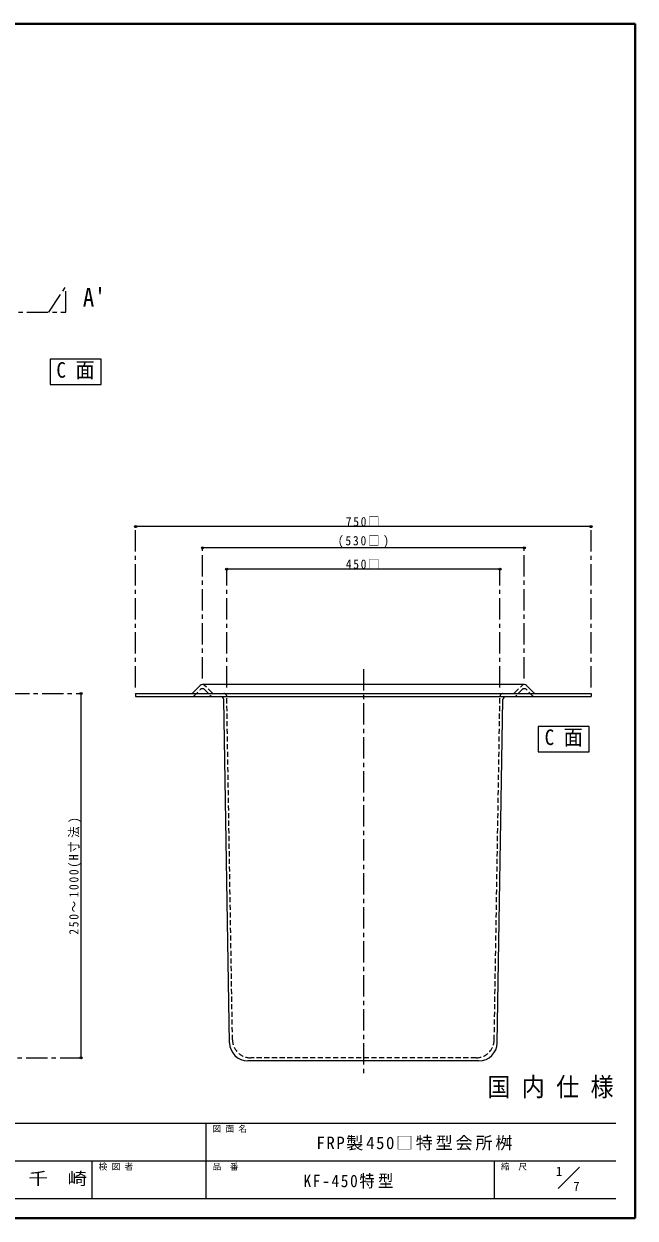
# Model space of a CAD drawing. Units: millimetres, scale not verified. Extents: x -1486 to 1349, y -951 to 1016.
# Drawn here: x 343 to 1349, y -951 to 1016 of the extents above; entities that cross this region are included whole.
import ezdxf
from ezdxf.enums import TextEntityAlignment as Align

# ---------------------------------------------------------------- set-up
doc = ezdxf.new("R2010")
doc.units = ezdxf.units.MM
doc.header["$LTSCALE"] = 7
doc.header["$PDMODE"] = 32
doc.header["$PDSIZE"] = 3.5
doc.linetypes.add('CHAIN1', pattern=[8, 5, -1, 1, -1])
doc.linetypes.add('DASHED1', pattern=[1.8, 1.2, -0.6])
doc.layers.add('0-0', color=7, linetype='Continuous', lineweight=18)
doc.styles.add('ＭＳ ゴシック', font='')
doc.styles.get('ＭＳ ゴシック').set_extended_font_data('MS Gothic')

msp = doc.modelspace()

# ---------------------------------------------------------------- linework, layer by layer
at = {"layer": '0-0', "color": 1, "lineweight": 40}
for p, q in [((1349.039, 1016.339), (-1485.961, 1016.339)), ((1349.039, -950.661), (1349.039, 1016.339)), ((1349.039, -950.661), (-1485.961, -950.661))]:
    msp.add_line(p, q, dxfattribs=at)
at = {"layer": '0-0', "color": 4, "linetype": 'CHAIN1', "lineweight": 9}
for p, q in [((383.539, 541.339), (411.539, 583.339)), ((526.539, -76.661), (526.539, 188.339)), ((1276.539, -76.661), (1276.539, 188.339)), ((636.539, -61.661), (636.539, 153.339)), ((1166.539, -61.661), (1166.539, 153.339)), ((676.539, -76.661), (676.539, 118.339)), ((1126.539, -76.661), (1126.539, 118.339)), ((901.539, -46.661), (901.539, -716.661)), ((316.539, -86.661), (436.539, -86.661)), ((122.233, -686.661), (436.539, -686.661))]:
    msp.add_line(p, q, dxfattribs=at)
at = {"layer": '0-0', "color": 4, "lineweight": 9}
for p, q in [((1276.539, 188.339), (526.539, 188.339)), ((1166.539, 153.339), (636.539, 153.339)), ((1126.539, 118.339), (676.539, 118.339)), ((436.539, -86.661), (436.539, -686.661))]:
    msp.add_line(p, q, dxfattribs=at)
at = {"layer": '0-0'}
for p, q in [((621.221, -85.159), (632.966, -73.163)), ((1166.539, -71.661), (636.539, -71.661)), ((1181.857, -85.159), (1170.112, -73.163)), ((681.13, -662.161), (671.704, -96.577)), ((1121.948, -662.161), (1131.375, -96.577)), ((1091.952, -691.661), (711.126, -691.661)), ((1222.184, -902.016), (1257.539, -866.661))]:
    msp.add_line(p, q, dxfattribs=at)
at = {"layer": '0-0', "color": 4, "linetype": 'DASHED1', "lineweight": 9}
for p, q in [((651.857, -85.159), (640.112, -73.163)), ((1151.221, -85.159), (1162.966, -73.163)), ((623.179, -90.159), (632.966, -80.163)), ((640.112, -80.163), (649.899, -90.159)), ((686.047, -657.161), (676.621, -91.577)), ((1117.031, -657.161), (1126.457, -91.577)), ((1162.966, -80.163), (1153.179, -90.159)), ((1179.899, -90.159), (1170.112, -80.163)), ((1087.035, -686.661), (716.043, -686.661))]:
    msp.add_line(p, q, dxfattribs=at)
at = {"layer": '0-0', "color": 5, "lineweight": 25}
for p, q in [((526.539, -86.661), (1276.539, -86.661)), ((526.539, -86.661), (526.539, -91.661)), ((526.539, -91.661), (1276.539, -91.661)), ((1276.539, -86.661), (1276.539, -91.661))]:
    msp.add_line(p, q, dxfattribs=at)
at = {"layer": '0-0', "color": 6, "lineweight": 25}
for p, q in [((-1454.461, -794.161), (1317.539, -794.161)), ((642.539, -919.161), (642.539, -794.161)), ((1317.539, -856.661), (-107.461, -856.661)), ((455.039, -919.161), (455.039, -856.661)), ((1117.539, -919.161), (1117.539, -856.661)), ((1317.539, -919.161), (-1454.461, -919.161))]:
    msp.add_line(p, q, dxfattribs=at)
at = {"layer": '0-0', "color": 4, "linetype": 'CHAIN1', "lineweight": 9}
msp.add_lwpolyline([(-548.461, 583.339), (-548.461, 541.339), (411.539, 541.339), (411.539, 583.339)], dxfattribs=at)
at = {"layer": '0-0', "color": 3}
for points in [[(469.539, 464.339), (385.539, 464.339), (385.539, 422.339), (469.539, 422.339)], [(1273.539, -140.661), (1189.539, -140.661), (1189.539, -182.661), (1273.539, -182.661)]]:
    msp.add_lwpolyline(points, close=True, dxfattribs=at)
at = {"layer": '0-0'}
for centre, radius, start, end in [((636.539, -76.661), 5, 90, 135.6053), ((1166.539, -76.661), 5, 44.3947, 90), ((617.649, -81.661), 5, 270, 315.6053), ((666.704, -96.661), 5, 0.95484, 90), ((1136.374, -96.661), 5, 90, 179.04516), ((1185.43, -81.661), 5, 224.3947, 270), ((711.126, -661.661), 30, 180.95484, 270), ((1091.952, -661.661), 30, 270, 359.04516)]:
    msp.add_arc(centre, radius, start, end, dxfattribs=at)
at = {"layer": '0-0', "color": 4, "linetype": 'DASHED1', "lineweight": 9}
for centre, radius, start, end in [((636.539, -83.661), 5, 44.3947, 135.6053), ((636.539, -76.661), 5, 44.3947, 90), ((1166.539, -76.661), 5, 90, 135.6053), ((1166.539, -83.661), 5, 44.3947, 135.6053), ((619.607, -86.661), 5, 270, 315.6053), ((653.471, -86.661), 5, 224.3947, 270), ((655.43, -81.661), 5, 224.3947, 270), ((671.622, -91.661), 5, 0.95484, 90), ((1131.456, -91.661), 5, 90, 179.04516), ((1147.649, -81.661), 5, 270, 315.6053), ((1149.607, -86.661), 5, 270, 315.6053), ((1183.471, -86.661), 5, 224.3947, 270), ((716.043, -656.661), 30, 180.95484, 270), ((1087.035, -656.661), 30, 270, 359.04516)]:
    msp.add_arc(centre, radius, start, end, dxfattribs=at)
at = {"layer": '0-0', "color": 4}
for p in [(526.539, 188.339), (1276.539, 188.339), (636.539, 153.339), (1166.539, 153.339), (676.539, 118.339), (1126.539, 118.339), (436.539, -86.661), (436.539, -686.661)]:
    msp.add_point(p, dxfattribs=at)

# ---------------------------------------------------------------- texts
at = {"layer": '0-0', "style": 'ＭＳ ゴシック'}
for s, height, width, p in [("A'", 30.79, 0.9, (439.539, 541.339)), ('C 面', 25.66, 0.9, (396.039, 425.839)), ('C 面', 25.66, 0.9, (1200.039, -179.161)), ('国 内 仕 様', 30.79, 0.9, (1105.789, -759.161)), ('千\u3000崎', 20.53, 1.15, (350.039, -901.911))]:
    msp.add_text(s, height=height, dxfattribs=dict(at, width=width)).set_placement(p, align=Align.BOTTOM_LEFT)
for s, height, p in [('図 面 名', 10.26, (653.039, -811.661)), ('検 図 者', 10.26, (465.539, -874.161)), ('品\u3000番', 10.26, (653.039, -874.161)), ('縮\u3000尺', 10.26, (1128.039, -874.161)), ('1', 15.4, (1218.628, -885.927)), ('7', 15.4, (1247.132, -910.693))]:
    msp.add_text(s, height=height, dxfattribs=at).set_placement(p, align=Align.BOTTOM_LEFT)
at = {"layer": '0-0', "attachment_point": 7, "style": 'ＭＳ ゴシック'}
for s, insert, char_height in [('\\T1.3;\\W0.9;750□', (872.664, 188.339), 15.4), ('\\T1.32;\\W0.9;(530□)', (859.539, 153.339), 15.4), ('\\T1.3;\\W0.9;450□', (872.664, 118.339), 15.4), ('\\T1.17;FRP製450□特型会所桝', (824.289, -839.411), 20.53), ('\\T1.22;\\W0.9;KF-450特型', (803.039, -901.911), 20.53)]:
    msp.add_mtext(s, dxfattribs=dict(at, insert=insert, char_height=char_height))
at = {"layer": '0-0', "insert": (436.539, -483.786), "char_height": 15.4, "attachment_point": 7, "rotation": 90, "style": 'ＭＳ ゴシック'}
msp.add_mtext('\\T1.3;\\W0.9;250～1000(H寸法)', dxfattribs=at)

doc.saveas('drawing.dxf')
